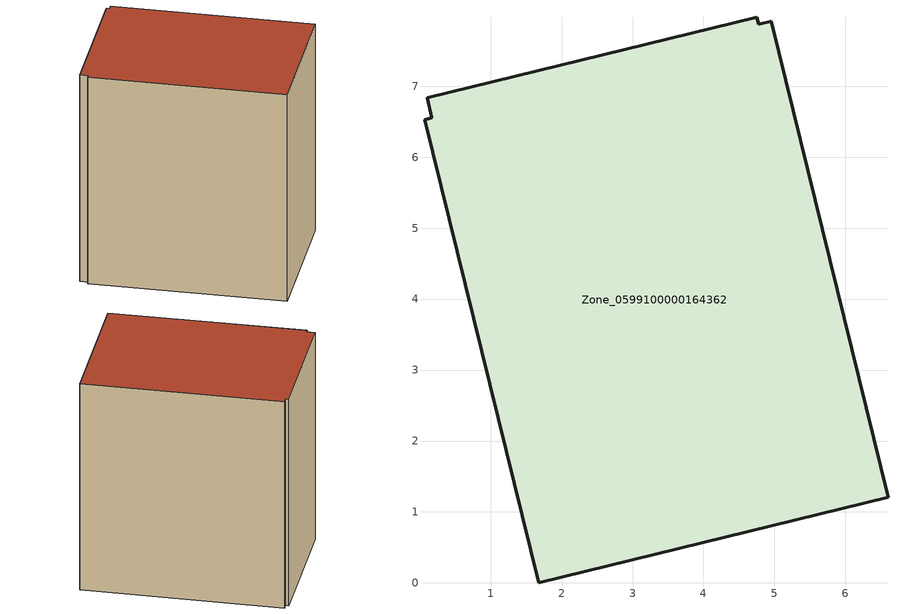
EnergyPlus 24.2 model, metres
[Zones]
Zone_0599100000164362
 floor ground (C_G): 4.78,7.87 4.95,7.92 6.6,1.21 1.68,0 0.07,6.53 0.17,6.56 0.11,6.83 4.75,7.97 z0
 wall outside (C_F): 1.68,0 6.6,1.21 4.95,7.92 4.78,7.87 4.75,7.97 0.11,6.83 0.17,6.56 0.07,6.53 1.68,0 z0:7.76
 roof outside (C_R): 4.95,7.92 4.78,7.87 4.75,7.97 0.11,6.83 0.17,6.56 0.07,6.53 1.68,0 6.6,1.21 z7.76
[BUILDING]
Pand.0599100000164362: North Axis=0; Terrain=City; Loads Convergence Tolerance Value=0.04; Temperature Convergence Tolerance Value=0.4; Solar Distribution=FullExterior; Maximum Number of Warmup Days=25; Minimum Number of Warmup Days=1
[Site:Location]
Rotterdam.The.Hague.AP_ZH_NLD Design_Conditions: Latitude=51.96; Longitude=4.45; Time Zone=1; Elevation=-4.5
[SITE:GROUNDTEMPERATURE:BUILDINGSURFACE]
18, 18, 18, 18, 18, 18, 18, 18, 18, 18, 18, 18
[MATERIAL] Thermal Absorptance=0.9; Solar Absorptance=0.7; Visible Absorptance=0.7
Name | Roughness | Thickness | Conductivity | Density | Specific Heat
G.TC.1946 | MediumSmooth | 0.15 | 1 | 540 | 1210
F.TC.1946 | Rough | 0.3 | 0.857143 | 1920 | 840
R.TC.1946 | MediumRough | 0.2 | 0.909091 | 1500 | 1000
[CONSTRUCTION]
C_G: G.TC.1946
C_F: F.TC.1946
C_R: R.TC.1946
[ZONE]
Zone_0599100000164362: Type=1; Multiplier=1; Ceiling Height=Autocalculate; Volume=Autocalculate; Floor Area=autocalculate; Part of Total Floor Area=Yes
[ZONEINFILTRATION:DESIGNFLOWRATE]
Infil_Zone_0599100000164362: Zone or ZoneList or Space or SpaceList=Zone_0599100000164362; Schedule=AlwaysOn; Design Flow Rate Calculation Method=Flow/Area; Flow Rate per Floor Area=0.003; Constant Term Coefficient=1; Temperature Term Coefficient=0; Velocity Term Coefficient=0; Velocity Squared Term Coefficient=0
[HVACTEMPLATE:ZONE:IDEALLOADSAIRSYSTEM]
Zone_0599100000164362: Maximum Heating Supply Air Temperature=50; Minimum Cooling Supply Air Temperature=13; Maximum Heating Supply Air Humidity Ratio=0.0156; Minimum Cooling Supply Air Humidity Ratio=0.0077; Heating Limit=NoLimit; Cooling Limit=NoLimit; Dehumidification Control Type=ConstantSensibleHeatRatio; Cooling Sensible Heat Ratio=0.7; Dehumidification Setpoint=60; Humidification Control Type=None; Humidification Setpoint=30; Outdoor Air Method=None; Outdoor Air Flow Rate per Person=0.00944; Outdoor Air Flow Rate per Zone Floor Area=0; Outdoor Air Flow Rate per Zone=0; Demand Controlled Ventilation Type=None; Outdoor Air Economizer Type=NoEconomizer; Heat Recovery Type=None; Sensible Heat Recovery Effectiveness=0.7; Latent Heat Recovery Effectiveness=0.65
[ZONECONTROL:THERMOSTAT]
ThermostatControl_Zone_0599100000164362: Zone or ZoneList=Zone_0599100000164362; Control Type Schedule=DualSetpointControlType; Control 1=Thermostat_Zone_0599100000164362; Temperature Difference Between Cutout And Setpoint=0
[THERMOSTATSETPOINT:DUALSETPOINT]
Thermostat_Zone_0599100000164362: Heating Setpoint Temperature Schedule=HeatingSetpoint_Zone_0599100000164362; Cooling Setpoint Temperature Schedule=CoolingSetpoint_Zone_0599100000164362
[SCHEDULE:COMPACT]
HeatingSetpoint_Zone_0599100000164362: Through: 12/31, For: AllDays, Until: 24:00, 21
CoolingSetpoint_Zone_0599100000164362: Through: 12/31, For: AllDays, Until: 24:00, 24
DualSetpointControlType: Through: 12/31, For: AllDays, Until: 24:00, 4
AlwaysOn: Through: 12/31, For: AllDays, Until: 24:00, 1
